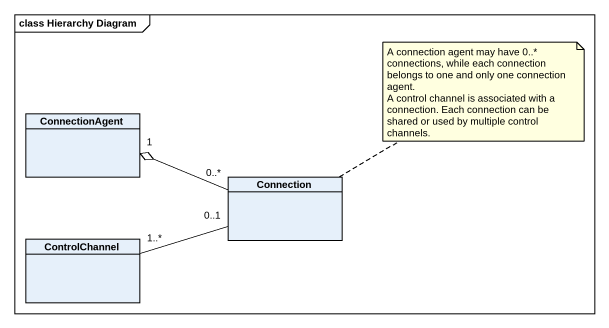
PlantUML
@startuml
mainframe class Hierarchy Diagram
hide circle
hide empty members
class ConnectionAgent
class Connection
class ControlChannel
Connection "0..*" -left-o "1" ConnectionAgent
ControlChannel "1..*" -right- "0..1" Connection
note right of Connection
  A connection agent may have 0..* connections, while each connection belongs to one and only one connection agent.
  A control channel is associated with a connection. Each connection can be shared or used by multiple control channels.
end note
@enduml
